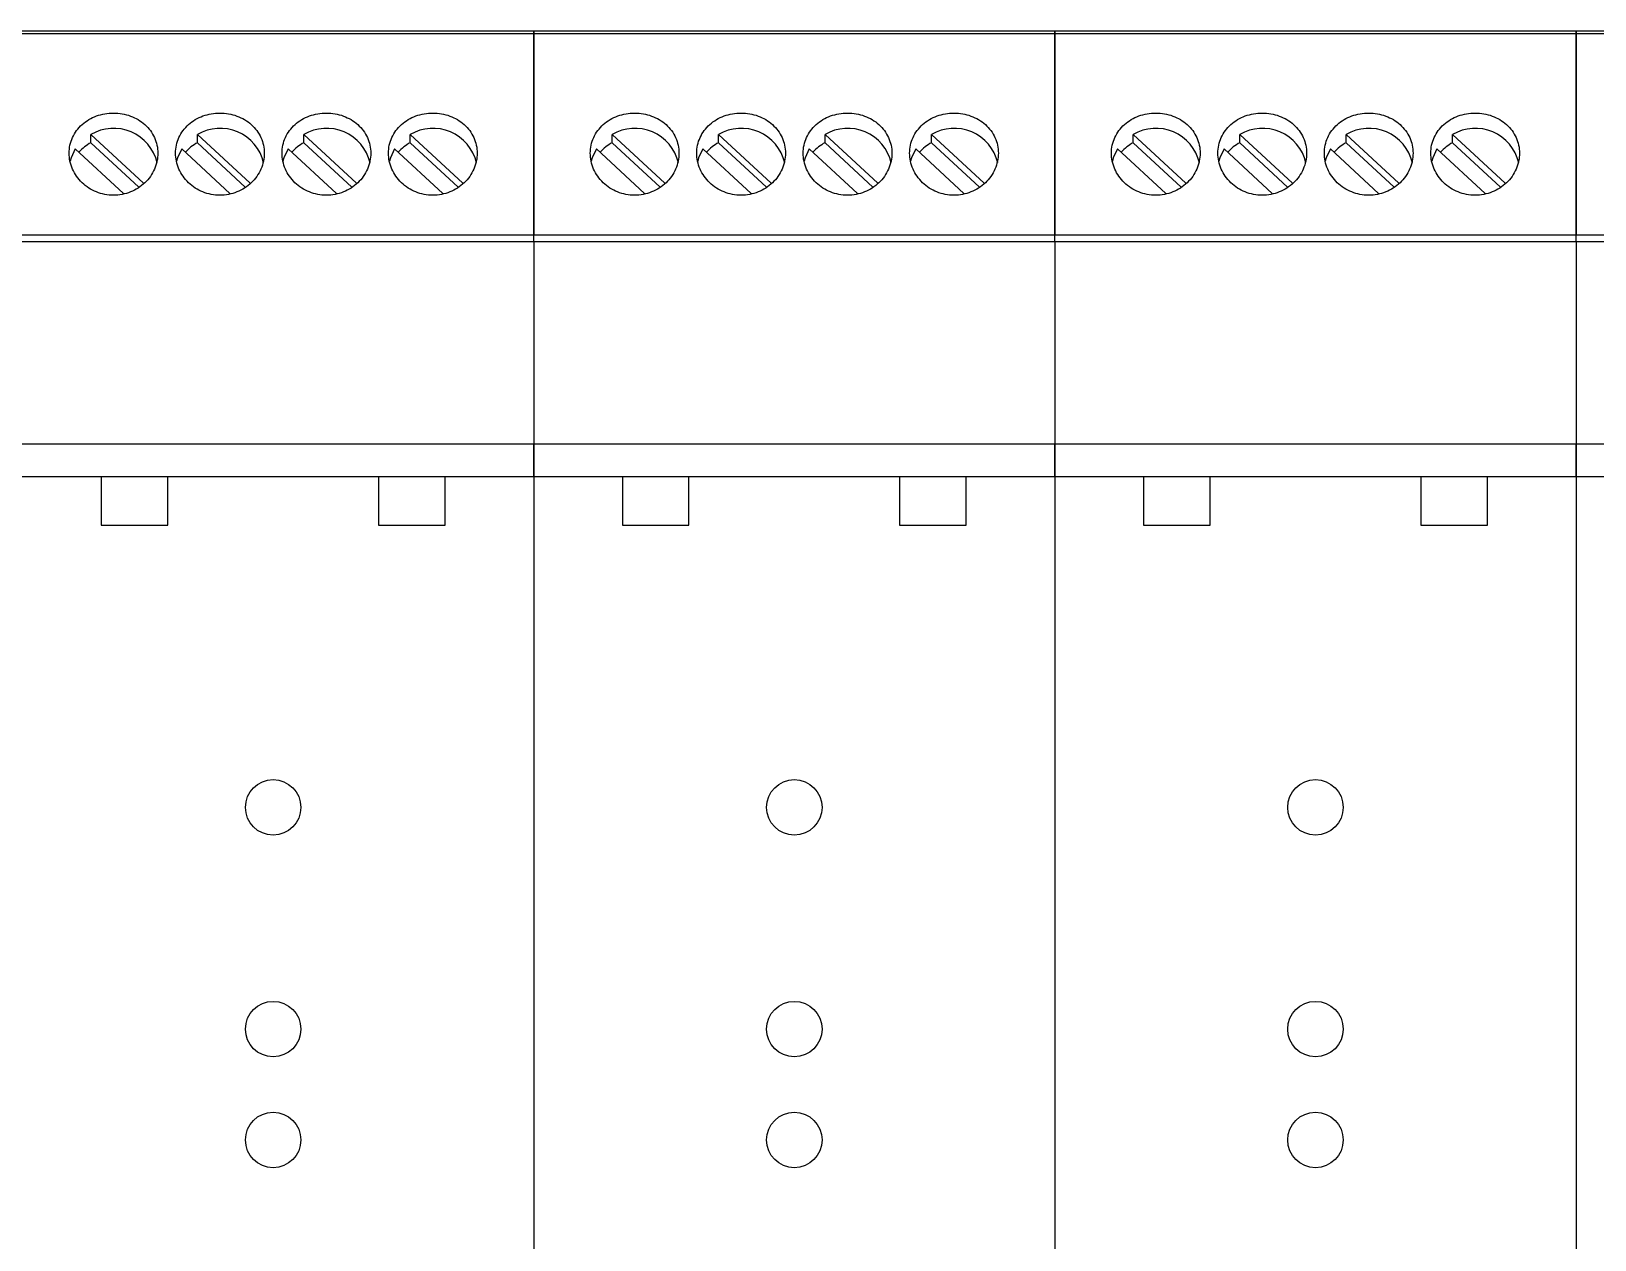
# Model space of a CAD drawing. Header units: millimetres. Extents: x 4137 to 6698, y 1400 to 3585.
# Drawn here: x 5163.5 to 5234, y 2491.3 to 2545.8 of the extents above; entities that cross this region are included whole.
import ezdxf

# ---------------------------------------------------------------- set-up
doc = ezdxf.new("R2010")
doc.units = ezdxf.units.MM
doc.layers.add('000-PI-Oprema', color=30, linetype='Continuous', lineweight=5)

msp = doc.modelspace()

# ---------------------------------------------------------------- linework, layer by layer
at = {"layer": '000-PI-Oprema', "color": 0, "linetype": 'ByBlock', "lineweight": 0}
for p, q in [((5186.145, 2545.778), (5162.645, 2545.778)), ((5186.145, 2545.778), (5186.145, 2545.678)), ((5209.645, 2545.778), (5186.145, 2545.778)), ((5186.145, 2545.678), (5186.145, 2545.778)), ((5209.645, 2545.778), (5209.645, 2545.678)), ((5233.145, 2545.778), (5209.645, 2545.778)), ((5209.645, 2545.678), (5209.645, 2545.778)), ((5233.145, 2545.778), (5233.145, 2545.678)), ((5256.645, 2545.778), (5233.145, 2545.778)), ((5233.145, 2545.678), (5233.145, 2545.778)), ((5162.645, 2545.678), (5186.145, 2545.678)), ((5186.145, 2545.678), (5186.145, 2536.578)), ((5186.145, 2536.578), (5186.145, 2545.678)), ((5186.145, 2545.678), (5209.645, 2545.678)), ((5209.645, 2545.678), (5209.645, 2536.578)), ((5209.645, 2536.578), (5209.645, 2545.678)), ((5209.645, 2545.678), (5233.145, 2545.678)), ((5233.145, 2545.678), (5233.145, 2536.578)), ((5233.145, 2536.578), (5233.145, 2545.678)), ((5233.145, 2545.678), (5256.645, 2545.678)), ((5166.179, 2540.752), (5166.179, 2541.127)), ((5168.555, 2538.924), (5166.179, 2541.127)), ((5170.979, 2540.752), (5170.979, 2541.127)), ((5173.355, 2538.924), (5170.979, 2541.127)), ((5175.779, 2540.752), (5175.779, 2541.127)), ((5178.155, 2538.924), (5175.779, 2541.127)), ((5180.579, 2540.752), (5180.579, 2541.127)), ((5182.955, 2538.924), (5180.579, 2541.127)), ((5189.679, 2540.752), (5189.679, 2541.127)), ((5192.055, 2538.924), (5189.679, 2541.127)), ((5194.479, 2540.752), (5194.479, 2541.127)), ((5196.855, 2538.924), (5194.479, 2541.127)), ((5199.279, 2540.752), (5199.279, 2541.127)), ((5201.655, 2538.924), (5199.279, 2541.127)), ((5204.079, 2540.752), (5204.079, 2541.127)), ((5206.455, 2538.924), (5204.079, 2541.127)), ((5213.179, 2540.752), (5213.179, 2541.127)), ((5215.555, 2538.924), (5213.179, 2541.127)), ((5217.979, 2540.752), (5217.979, 2541.127)), ((5220.355, 2538.924), (5217.979, 2541.127)), ((5222.779, 2540.752), (5222.779, 2541.127)), ((5225.155, 2538.924), (5222.779, 2541.127)), ((5227.579, 2540.752), (5227.579, 2541.127)), ((5229.955, 2538.924), (5227.579, 2541.127)), ((5165.472, 2540.471), (5167.644, 2538.457)), ((5168.34, 2538.749), (5166.179, 2540.752)), ((5170.272, 2540.471), (5172.444, 2538.457)), ((5173.14, 2538.749), (5170.979, 2540.752)), ((5175.072, 2540.471), (5177.244, 2538.457)), ((5177.94, 2538.749), (5175.779, 2540.752)), ((5179.872, 2540.471), (5182.044, 2538.457)), ((5182.74, 2538.749), (5180.579, 2540.752)), ((5188.972, 2540.471), (5191.144, 2538.457)), ((5191.84, 2538.749), (5189.679, 2540.752)), ((5193.772, 2540.471), (5195.944, 2538.457)), ((5196.64, 2538.749), (5194.479, 2540.752)), ((5198.572, 2540.471), (5200.744, 2538.457)), ((5201.44, 2538.749), (5199.279, 2540.752)), ((5203.372, 2540.471), (5205.544, 2538.457)), ((5206.24, 2538.749), (5204.079, 2540.752)), ((5212.472, 2540.471), (5214.644, 2538.457)), ((5215.34, 2538.749), (5213.179, 2540.752)), ((5217.272, 2540.471), (5219.444, 2538.457)), ((5220.14, 2538.749), (5217.979, 2540.752)), ((5222.072, 2540.471), (5224.244, 2538.457)), ((5224.94, 2538.749), (5222.779, 2540.752)), ((5226.872, 2540.471), (5229.044, 2538.457)), ((5229.74, 2538.749), (5227.579, 2540.752)), ((5186.145, 2536.578), (5162.645, 2536.578)), ((5186.145, 2536.278), (5162.645, 2536.278)), ((5186.145, 2536.278), (5186.145, 2536.578)), ((5209.645, 2536.578), (5186.145, 2536.578)), ((5186.145, 2536.278), (5186.145, 2536.578)), ((5186.145, 2536.278), (5186.145, 2527.172)), ((5209.645, 2536.278), (5186.145, 2536.278)), ((5186.145, 2536.278), (5186.145, 2527.172)), ((5209.645, 2536.278), (5209.645, 2536.578)), ((5233.145, 2536.578), (5209.645, 2536.578)), ((5209.645, 2536.278), (5209.645, 2536.578)), ((5209.645, 2536.278), (5209.645, 2527.172)), ((5233.145, 2536.278), (5209.645, 2536.278)), ((5209.645, 2536.278), (5209.645, 2527.172)), ((5233.145, 2536.278), (5233.145, 2536.578)), ((5256.645, 2536.578), (5233.145, 2536.578)), ((5233.145, 2536.278), (5233.145, 2536.578)), ((5233.145, 2536.278), (5233.145, 2527.172)), ((5256.645, 2536.278), (5233.145, 2536.278)), ((5233.145, 2536.278), (5233.145, 2527.172)), ((5162.645, 2527.172), (5186.145, 2527.172)), ((5186.145, 2527.172), (5186.145, 2525.704)), ((5186.145, 2527.172), (5209.645, 2527.172)), ((5186.145, 2525.704), (5186.145, 2527.172)), ((5209.645, 2527.172), (5209.645, 2525.704)), ((5209.645, 2527.172), (5233.145, 2527.172)), ((5209.645, 2525.704), (5209.645, 2527.172)), ((5233.145, 2527.172), (5233.145, 2525.704)), ((5233.145, 2527.172), (5256.645, 2527.172)), ((5233.145, 2525.704), (5233.145, 2527.172)), ((5162.645, 2525.704), (5166.645, 2525.704)), ((5166.645, 2525.704), (5166.645, 2523.504)), ((5166.645, 2525.704), (5169.645, 2525.704)), ((5169.645, 2523.504), (5169.645, 2525.704)), ((5169.645, 2525.704), (5179.145, 2525.704)), ((5179.145, 2525.704), (5179.145, 2523.504)), ((5179.145, 2525.704), (5182.145, 2525.704)), ((5182.145, 2523.504), (5182.145, 2525.704)), ((5182.145, 2525.704), (5186.145, 2525.704)), ((5186.145, 2525.704), (5186.145, 2446.278)), ((5186.145, 2525.704), (5186.145, 2446.278)), ((5186.145, 2525.704), (5190.145, 2525.704)), ((5190.145, 2525.704), (5190.145, 2523.504)), ((5190.145, 2525.704), (5193.145, 2525.704)), ((5193.145, 2523.504), (5193.145, 2525.704)), ((5193.145, 2525.704), (5202.645, 2525.704)), ((5202.645, 2525.704), (5202.645, 2523.504)), ((5202.645, 2525.704), (5205.645, 2525.704)), ((5205.645, 2523.504), (5205.645, 2525.704)), ((5205.645, 2525.704), (5209.645, 2525.704)), ((5209.645, 2525.704), (5209.645, 2446.278)), ((5209.645, 2525.704), (5209.645, 2446.278)), ((5209.645, 2525.704), (5213.645, 2525.704)), ((5213.645, 2525.704), (5213.645, 2523.504)), ((5213.645, 2525.704), (5216.645, 2525.704)), ((5216.645, 2523.504), (5216.645, 2525.704)), ((5216.645, 2525.704), (5226.145, 2525.704)), ((5226.145, 2525.704), (5226.145, 2523.504)), ((5226.145, 2525.704), (5229.145, 2525.704)), ((5229.145, 2523.504), (5229.145, 2525.704)), ((5229.145, 2525.704), (5233.145, 2525.704)), ((5233.145, 2525.704), (5233.145, 2446.278)), ((5233.145, 2525.704), (5233.145, 2446.278)), ((5233.145, 2525.704), (5237.145, 2525.704)), ((5166.645, 2523.504), (5169.645, 2523.504)), ((5179.145, 2523.504), (5182.145, 2523.504)), ((5190.145, 2523.504), (5193.145, 2523.504)), ((5202.645, 2523.504), (5205.645, 2523.504)), ((5213.645, 2523.504), (5216.645, 2523.504)), ((5226.145, 2523.504), (5229.145, 2523.504))]:
    msp.add_line(p, q, dxfattribs=at)
at = {"layer": '000-PI-Oprema', "color": 0, "linetype": 'ByBlock', "lineweight": 0, "flags": 128}
for points in [[(5165.472, 2540.471), (5165.28, 2540.065), (5165.238, 2539.914)], [(5170.272, 2540.471), (5170.08, 2540.065), (5170.038, 2539.914)], [(5175.072, 2540.471), (5174.88, 2540.065), (5174.838, 2539.914)], [(5179.872, 2540.471), (5179.68, 2540.065), (5179.638, 2539.914)], [(5188.972, 2540.471), (5188.78, 2540.065), (5188.738, 2539.914)], [(5193.772, 2540.471), (5193.58, 2540.065), (5193.538, 2539.914)], [(5198.572, 2540.471), (5198.38, 2540.065), (5198.338, 2539.914)], [(5203.372, 2540.471), (5203.18, 2540.065), (5203.138, 2539.914)], [(5212.472, 2540.471), (5212.28, 2540.065), (5212.238, 2539.914)], [(5217.272, 2540.471), (5217.08, 2540.065), (5217.038, 2539.914)], [(5222.072, 2540.471), (5221.88, 2540.065), (5221.838, 2539.914)], [(5226.872, 2540.471), (5226.68, 2540.065), (5226.638, 2539.914)]]:
    msp.add_lwpolyline(points, dxfattribs=at)
at = {"layer": '000-PI-Oprema', "color": 0, "linetype": 'ByBlock', "lineweight": 0, "ltscale": 0.25}
for centre in [(5174.395, 2510.778), (5197.895, 2510.778), (5221.395, 2510.778), (5174.395, 2500.778), (5197.895, 2500.778), (5221.395, 2500.778), (5174.395, 2495.778), (5197.895, 2495.778), (5221.395, 2495.778)]:
    msp.add_circle(centre, 1.25, dxfattribs=at)
at = {"layer": '000-PI-Oprema', "color": 0, "linetype": 'ByBlock', "lineweight": 0}
for centre, radius, start, end in [((5167.198, 2539.379), 2.023, 13.40006, 120.22754), ((5171.998, 2539.379), 2.023, 13.40006, 120.22754), ((5176.798, 2539.379), 2.023, 13.40006, 120.22754), ((5181.598, 2539.379), 2.023, 13.40006, 120.22754), ((5190.698, 2539.379), 2.023, 13.40006, 120.22754), ((5195.498, 2539.379), 2.023, 13.40006, 120.22754), ((5200.298, 2539.379), 2.023, 13.40006, 120.22754), ((5205.098, 2539.379), 2.023, 13.40006, 120.22754), ((5214.198, 2539.379), 2.023, 13.40006, 120.22754), ((5218.998, 2539.379), 2.023, 13.40006, 120.22754), ((5223.798, 2539.379), 2.023, 13.40006, 120.22754), ((5228.598, 2539.379), 2.023, 13.40006, 120.22754), ((5167.117, 2539.027), 1.964, 118.52592, 138.89397), ((5171.917, 2539.027), 1.964, 118.52592, 138.89397), ((5176.717, 2539.027), 1.964, 118.52592, 138.89397), ((5181.517, 2539.027), 1.964, 118.52592, 138.89397), ((5190.617, 2539.027), 1.964, 118.52592, 138.89397), ((5195.417, 2539.027), 1.964, 118.52592, 138.89397), ((5200.217, 2539.027), 1.964, 118.52592, 138.89397), ((5205.017, 2539.027), 1.964, 118.52592, 138.89397), ((5214.117, 2539.027), 1.964, 118.52592, 138.89397), ((5218.917, 2539.027), 1.964, 118.52592, 138.89397), ((5223.717, 2539.027), 1.964, 118.52592, 138.89397), ((5228.517, 2539.027), 1.964, 118.52592, 138.89397)]:
    msp.add_arc(centre, radius, start, end, dxfattribs=at)
for points in [[(5167.195, 2538.383), (5167.327, 2538.383), (5167.457, 2538.396), (5167.713, 2538.445), (5167.84, 2538.482), (5168.082, 2538.579), (5168.197, 2538.638), (5168.414, 2538.778), (5168.517, 2538.859), (5168.794, 2539.123), (5168.943, 2539.335), (5169.142, 2539.789), (5169.195, 2540.035), (5169.195, 2540.398), (5169.182, 2540.521), (5169.131, 2540.756), (5169.093, 2540.871), (5168.993, 2541.091), (5168.93, 2541.198), (5168.786, 2541.394), (5168.703, 2541.485), (5168.516, 2541.652), (5168.416, 2541.727), (5168.199, 2541.856), (5168.082, 2541.912), (5167.84, 2542.001), (5167.715, 2542.035), (5167.459, 2542.08), (5167.326, 2542.092), (5166.935, 2542.092), (5166.671, 2542.046), (5166.19, 2541.868), (5165.967, 2541.736), (5165.69, 2541.488), (5165.605, 2541.395), (5165.46, 2541.199), (5165.398, 2541.094), (5165.298, 2540.874), (5165.259, 2540.757), (5165.208, 2540.522), (5165.195, 2540.402), (5165.195, 2540.157), (5165.208, 2540.036), (5165.258, 2539.797), (5165.297, 2539.678), (5165.397, 2539.449), (5165.458, 2539.34), (5165.603, 2539.134), (5165.687, 2539.036), (5165.964, 2538.771), (5166.187, 2538.628), (5166.668, 2538.435), (5166.93, 2538.383), (5167.195, 2538.383)], [(5171.995, 2538.383), (5172.127, 2538.383), (5172.257, 2538.396), (5172.513, 2538.445), (5172.64, 2538.482), (5172.882, 2538.579), (5172.997, 2538.638), (5173.214, 2538.778), (5173.317, 2538.859), (5173.594, 2539.123), (5173.743, 2539.335), (5173.942, 2539.789), (5173.995, 2540.035), (5173.995, 2540.398), (5173.982, 2540.521), (5173.931, 2540.756), (5173.893, 2540.871), (5173.793, 2541.091), (5173.73, 2541.198), (5173.586, 2541.394), (5173.503, 2541.485), (5173.316, 2541.652), (5173.216, 2541.727), (5172.999, 2541.856), (5172.882, 2541.912), (5172.64, 2542.001), (5172.515, 2542.035), (5172.259, 2542.08), (5172.126, 2542.092), (5171.735, 2542.092), (5171.471, 2542.046), (5170.99, 2541.868), (5170.767, 2541.736), (5170.49, 2541.488), (5170.405, 2541.395), (5170.26, 2541.199), (5170.198, 2541.094), (5170.098, 2540.874), (5170.059, 2540.757), (5170.008, 2540.522), (5169.995, 2540.402), (5169.995, 2540.157), (5170.008, 2540.036), (5170.058, 2539.797), (5170.097, 2539.678), (5170.197, 2539.449), (5170.258, 2539.34), (5170.403, 2539.134), (5170.487, 2539.036), (5170.764, 2538.771), (5170.987, 2538.628), (5171.468, 2538.435), (5171.73, 2538.383), (5171.995, 2538.383)], [(5176.795, 2538.383), (5176.927, 2538.383), (5177.057, 2538.396), (5177.313, 2538.445), (5177.44, 2538.482), (5177.682, 2538.579), (5177.797, 2538.638), (5178.014, 2538.778), (5178.117, 2538.859), (5178.394, 2539.123), (5178.543, 2539.335), (5178.742, 2539.789), (5178.795, 2540.035), (5178.795, 2540.398), (5178.782, 2540.521), (5178.731, 2540.756), (5178.693, 2540.871), (5178.593, 2541.091), (5178.53, 2541.198), (5178.386, 2541.394), (5178.303, 2541.485), (5178.116, 2541.652), (5178.016, 2541.727), (5177.799, 2541.856), (5177.682, 2541.912), (5177.44, 2542.001), (5177.315, 2542.035), (5177.059, 2542.08), (5176.926, 2542.092), (5176.535, 2542.092), (5176.271, 2542.046), (5175.79, 2541.868), (5175.567, 2541.736), (5175.29, 2541.488), (5175.205, 2541.395), (5175.06, 2541.199), (5174.998, 2541.094), (5174.898, 2540.874), (5174.859, 2540.757), (5174.808, 2540.522), (5174.795, 2540.402), (5174.795, 2540.157), (5174.808, 2540.036), (5174.858, 2539.797), (5174.897, 2539.678), (5174.997, 2539.449), (5175.058, 2539.34), (5175.203, 2539.134), (5175.287, 2539.036), (5175.564, 2538.771), (5175.787, 2538.628), (5176.268, 2538.435), (5176.53, 2538.383), (5176.795, 2538.383)], [(5181.595, 2538.383), (5181.727, 2538.383), (5181.857, 2538.396), (5182.113, 2538.445), (5182.24, 2538.482), (5182.482, 2538.579), (5182.597, 2538.638), (5182.814, 2538.778), (5182.917, 2538.859), (5183.194, 2539.123), (5183.343, 2539.335), (5183.542, 2539.789), (5183.595, 2540.035), (5183.595, 2540.398), (5183.582, 2540.521), (5183.531, 2540.756), (5183.493, 2540.871), (5183.393, 2541.091), (5183.33, 2541.198), (5183.186, 2541.394), (5183.103, 2541.485), (5182.916, 2541.652), (5182.816, 2541.727), (5182.599, 2541.856), (5182.482, 2541.912), (5182.24, 2542.001), (5182.115, 2542.035), (5181.859, 2542.08), (5181.726, 2542.092), (5181.335, 2542.092), (5181.071, 2542.046), (5180.59, 2541.868), (5180.367, 2541.736), (5180.09, 2541.488), (5180.005, 2541.395), (5179.86, 2541.199), (5179.798, 2541.094), (5179.698, 2540.874), (5179.659, 2540.757), (5179.608, 2540.522), (5179.595, 2540.402), (5179.595, 2540.157), (5179.608, 2540.036), (5179.658, 2539.797), (5179.697, 2539.678), (5179.797, 2539.449), (5179.858, 2539.34), (5180.003, 2539.134), (5180.087, 2539.036), (5180.364, 2538.771), (5180.587, 2538.628), (5181.068, 2538.435), (5181.33, 2538.383), (5181.595, 2538.383)], [(5190.695, 2538.383), (5190.827, 2538.383), (5190.957, 2538.396), (5191.213, 2538.445), (5191.34, 2538.482), (5191.582, 2538.579), (5191.697, 2538.638), (5191.914, 2538.778), (5192.017, 2538.859), (5192.294, 2539.123), (5192.443, 2539.335), (5192.642, 2539.789), (5192.695, 2540.035), (5192.695, 2540.398), (5192.682, 2540.521), (5192.631, 2540.756), (5192.593, 2540.871), (5192.493, 2541.091), (5192.43, 2541.198), (5192.286, 2541.394), (5192.203, 2541.485), (5192.016, 2541.652), (5191.916, 2541.727), (5191.699, 2541.856), (5191.582, 2541.912), (5191.34, 2542.001), (5191.215, 2542.035), (5190.959, 2542.08), (5190.826, 2542.092), (5190.435, 2542.092), (5190.171, 2542.046), (5189.69, 2541.868), (5189.467, 2541.736), (5189.19, 2541.488), (5189.105, 2541.395), (5188.96, 2541.199), (5188.898, 2541.094), (5188.798, 2540.874), (5188.759, 2540.757), (5188.708, 2540.522), (5188.695, 2540.402), (5188.695, 2540.157), (5188.708, 2540.036), (5188.758, 2539.797), (5188.797, 2539.678), (5188.897, 2539.449), (5188.958, 2539.34), (5189.103, 2539.134), (5189.187, 2539.036), (5189.464, 2538.771), (5189.687, 2538.628), (5190.168, 2538.435), (5190.43, 2538.383), (5190.695, 2538.383)], [(5195.495, 2538.383), (5195.627, 2538.383), (5195.757, 2538.396), (5196.013, 2538.445), (5196.14, 2538.482), (5196.382, 2538.579), (5196.497, 2538.638), (5196.714, 2538.778), (5196.817, 2538.859), (5197.094, 2539.123), (5197.243, 2539.335), (5197.442, 2539.789), (5197.495, 2540.035), (5197.495, 2540.398), (5197.482, 2540.521), (5197.431, 2540.756), (5197.393, 2540.871), (5197.293, 2541.091), (5197.23, 2541.198), (5197.086, 2541.394), (5197.003, 2541.485), (5196.816, 2541.652), (5196.716, 2541.727), (5196.499, 2541.856), (5196.382, 2541.912), (5196.14, 2542.001), (5196.015, 2542.035), (5195.759, 2542.08), (5195.626, 2542.092), (5195.235, 2542.092), (5194.971, 2542.046), (5194.49, 2541.868), (5194.267, 2541.736), (5193.99, 2541.488), (5193.905, 2541.395), (5193.76, 2541.199), (5193.698, 2541.094), (5193.598, 2540.874), (5193.559, 2540.757), (5193.508, 2540.522), (5193.495, 2540.402), (5193.495, 2540.157), (5193.508, 2540.036), (5193.558, 2539.797), (5193.597, 2539.678), (5193.697, 2539.449), (5193.758, 2539.34), (5193.903, 2539.134), (5193.987, 2539.036), (5194.264, 2538.771), (5194.487, 2538.628), (5194.968, 2538.435), (5195.23, 2538.383), (5195.495, 2538.383)], [(5200.295, 2538.383), (5200.427, 2538.383), (5200.557, 2538.396), (5200.813, 2538.445), (5200.94, 2538.482), (5201.182, 2538.579), (5201.297, 2538.638), (5201.514, 2538.778), (5201.617, 2538.859), (5201.894, 2539.123), (5202.043, 2539.335), (5202.242, 2539.789), (5202.295, 2540.035), (5202.295, 2540.398), (5202.282, 2540.521), (5202.231, 2540.756), (5202.193, 2540.871), (5202.093, 2541.091), (5202.03, 2541.198), (5201.886, 2541.394), (5201.803, 2541.485), (5201.616, 2541.652), (5201.516, 2541.727), (5201.299, 2541.856), (5201.182, 2541.912), (5200.94, 2542.001), (5200.815, 2542.035), (5200.559, 2542.08), (5200.426, 2542.092), (5200.035, 2542.092), (5199.771, 2542.046), (5199.29, 2541.868), (5199.067, 2541.736), (5198.79, 2541.488), (5198.705, 2541.395), (5198.56, 2541.199), (5198.498, 2541.094), (5198.398, 2540.874), (5198.359, 2540.757), (5198.308, 2540.522), (5198.295, 2540.402), (5198.295, 2540.157), (5198.308, 2540.036), (5198.358, 2539.797), (5198.397, 2539.678), (5198.497, 2539.449), (5198.558, 2539.34), (5198.703, 2539.134), (5198.787, 2539.036), (5199.064, 2538.771), (5199.287, 2538.628), (5199.768, 2538.435), (5200.03, 2538.383), (5200.295, 2538.383)], [(5205.095, 2538.383), (5205.227, 2538.383), (5205.357, 2538.396), (5205.613, 2538.445), (5205.74, 2538.482), (5205.982, 2538.579), (5206.097, 2538.638), (5206.314, 2538.778), (5206.417, 2538.859), (5206.694, 2539.123), (5206.843, 2539.335), (5207.042, 2539.789), (5207.095, 2540.035), (5207.095, 2540.398), (5207.082, 2540.521), (5207.031, 2540.756), (5206.993, 2540.871), (5206.893, 2541.091), (5206.83, 2541.198), (5206.686, 2541.394), (5206.603, 2541.485), (5206.416, 2541.652), (5206.316, 2541.727), (5206.099, 2541.856), (5205.982, 2541.912), (5205.74, 2542.001), (5205.615, 2542.035), (5205.359, 2542.08), (5205.226, 2542.092), (5204.835, 2542.092), (5204.571, 2542.046), (5204.09, 2541.868), (5203.867, 2541.736), (5203.59, 2541.488), (5203.505, 2541.395), (5203.36, 2541.199), (5203.298, 2541.094), (5203.198, 2540.874), (5203.159, 2540.757), (5203.108, 2540.522), (5203.095, 2540.402), (5203.095, 2540.157), (5203.108, 2540.036), (5203.158, 2539.797), (5203.197, 2539.678), (5203.297, 2539.449), (5203.358, 2539.34), (5203.503, 2539.134), (5203.587, 2539.036), (5203.864, 2538.771), (5204.087, 2538.628), (5204.568, 2538.435), (5204.83, 2538.383), (5205.095, 2538.383)], [(5214.195, 2538.383), (5214.327, 2538.383), (5214.457, 2538.396), (5214.713, 2538.445), (5214.84, 2538.482), (5215.082, 2538.579), (5215.197, 2538.638), (5215.414, 2538.778), (5215.517, 2538.859), (5215.794, 2539.123), (5215.943, 2539.335), (5216.142, 2539.789), (5216.195, 2540.035), (5216.195, 2540.398), (5216.182, 2540.521), (5216.131, 2540.756), (5216.093, 2540.871), (5215.993, 2541.091), (5215.93, 2541.198), (5215.786, 2541.394), (5215.703, 2541.485), (5215.516, 2541.652), (5215.416, 2541.727), (5215.199, 2541.856), (5215.082, 2541.912), (5214.84, 2542.001), (5214.715, 2542.035), (5214.459, 2542.08), (5214.326, 2542.092), (5213.935, 2542.092), (5213.671, 2542.046), (5213.19, 2541.868), (5212.967, 2541.736), (5212.69, 2541.488), (5212.605, 2541.395), (5212.46, 2541.199), (5212.398, 2541.094), (5212.298, 2540.874), (5212.259, 2540.757), (5212.208, 2540.522), (5212.195, 2540.402), (5212.195, 2540.157), (5212.208, 2540.036), (5212.258, 2539.797), (5212.297, 2539.678), (5212.397, 2539.449), (5212.458, 2539.34), (5212.603, 2539.134), (5212.687, 2539.036), (5212.964, 2538.771), (5213.187, 2538.628), (5213.668, 2538.435), (5213.93, 2538.383), (5214.195, 2538.383)], [(5218.995, 2538.383), (5219.127, 2538.383), (5219.257, 2538.396), (5219.513, 2538.445), (5219.64, 2538.482), (5219.882, 2538.579), (5219.997, 2538.638), (5220.214, 2538.778), (5220.317, 2538.859), (5220.594, 2539.123), (5220.743, 2539.335), (5220.942, 2539.789), (5220.995, 2540.035), (5220.995, 2540.398), (5220.982, 2540.521), (5220.931, 2540.756), (5220.893, 2540.871), (5220.793, 2541.091), (5220.73, 2541.198), (5220.586, 2541.394), (5220.503, 2541.485), (5220.316, 2541.652), (5220.216, 2541.727), (5219.999, 2541.856), (5219.882, 2541.912), (5219.64, 2542.001), (5219.515, 2542.035), (5219.259, 2542.08), (5219.126, 2542.092), (5218.735, 2542.092), (5218.471, 2542.046), (5217.99, 2541.868), (5217.767, 2541.736), (5217.49, 2541.488), (5217.405, 2541.395), (5217.26, 2541.199), (5217.198, 2541.094), (5217.098, 2540.874), (5217.059, 2540.757), (5217.008, 2540.522), (5216.995, 2540.402), (5216.995, 2540.157), (5217.008, 2540.036), (5217.058, 2539.797), (5217.097, 2539.678), (5217.197, 2539.449), (5217.258, 2539.34), (5217.403, 2539.134), (5217.487, 2539.036), (5217.764, 2538.771), (5217.987, 2538.628), (5218.468, 2538.435), (5218.73, 2538.383), (5218.995, 2538.383)], [(5223.795, 2538.383), (5223.927, 2538.383), (5224.057, 2538.396), (5224.313, 2538.445), (5224.44, 2538.482), (5224.682, 2538.579), (5224.797, 2538.638), (5225.014, 2538.778), (5225.117, 2538.859), (5225.394, 2539.123), (5225.543, 2539.335), (5225.742, 2539.789), (5225.795, 2540.035), (5225.795, 2540.398), (5225.782, 2540.521), (5225.731, 2540.756), (5225.693, 2540.871), (5225.593, 2541.091), (5225.53, 2541.198), (5225.386, 2541.394), (5225.303, 2541.485), (5225.116, 2541.652), (5225.016, 2541.727), (5224.799, 2541.856), (5224.682, 2541.912), (5224.44, 2542.001), (5224.315, 2542.035), (5224.059, 2542.08), (5223.926, 2542.092), (5223.535, 2542.092), (5223.271, 2542.046), (5222.79, 2541.868), (5222.567, 2541.736), (5222.29, 2541.488), (5222.205, 2541.395), (5222.06, 2541.199), (5221.998, 2541.094), (5221.898, 2540.874), (5221.859, 2540.757), (5221.808, 2540.522), (5221.795, 2540.402), (5221.795, 2540.157), (5221.808, 2540.036), (5221.858, 2539.797), (5221.897, 2539.678), (5221.997, 2539.449), (5222.058, 2539.34), (5222.203, 2539.134), (5222.287, 2539.036), (5222.564, 2538.771), (5222.787, 2538.628), (5223.268, 2538.435), (5223.53, 2538.383), (5223.795, 2538.383)], [(5228.595, 2538.383), (5228.727, 2538.383), (5228.857, 2538.396), (5229.113, 2538.445), (5229.24, 2538.482), (5229.482, 2538.579), (5229.597, 2538.638), (5229.814, 2538.778), (5229.917, 2538.859), (5230.194, 2539.123), (5230.343, 2539.335), (5230.542, 2539.789), (5230.595, 2540.035), (5230.595, 2540.398), (5230.582, 2540.521), (5230.531, 2540.756), (5230.493, 2540.871), (5230.393, 2541.091), (5230.33, 2541.198), (5230.186, 2541.394), (5230.103, 2541.485), (5229.916, 2541.652), (5229.816, 2541.727), (5229.599, 2541.856), (5229.482, 2541.912), (5229.24, 2542.001), (5229.115, 2542.035), (5228.859, 2542.08), (5228.726, 2542.092), (5228.335, 2542.092), (5228.071, 2542.046), (5227.59, 2541.868), (5227.367, 2541.736), (5227.09, 2541.488), (5227.005, 2541.395), (5226.86, 2541.199), (5226.798, 2541.094), (5226.698, 2540.874), (5226.659, 2540.757), (5226.608, 2540.522), (5226.595, 2540.402), (5226.595, 2540.157), (5226.608, 2540.036), (5226.658, 2539.797), (5226.697, 2539.678), (5226.797, 2539.449), (5226.858, 2539.34), (5227.003, 2539.134), (5227.087, 2539.036), (5227.364, 2538.771), (5227.587, 2538.628), (5228.068, 2538.435), (5228.33, 2538.383), (5228.595, 2538.383)]]:
    msp.add_open_spline(points, degree=3, knots=[0, 0, 0, 0, 0.03125, 0.03125, 0.0625, 0.0625, 0.09375, 0.09375, 0.125, 0.125, 0.1875, 0.1875, 0.25, 0.25, 0.28125, 0.28125, 0.3125, 0.3125, 0.34375, 0.34375, 0.375, 0.375, 0.40625, 0.40625, 0.4375, 0.4375, 0.46875, 0.46875, 0.5, 0.5, 0.5625, 0.5625, 0.625, 0.625, 0.65625, 0.65625, 0.6875, 0.6875, 0.71875, 0.71875, 0.75, 0.75, 0.78125, 0.78125, 0.8125, 0.8125, 0.84375, 0.84375, 0.875, 0.875, 0.9375, 0.9375, 1, 1, 1, 1], dxfattribs=at)

doc.saveas('drawing.dxf')
